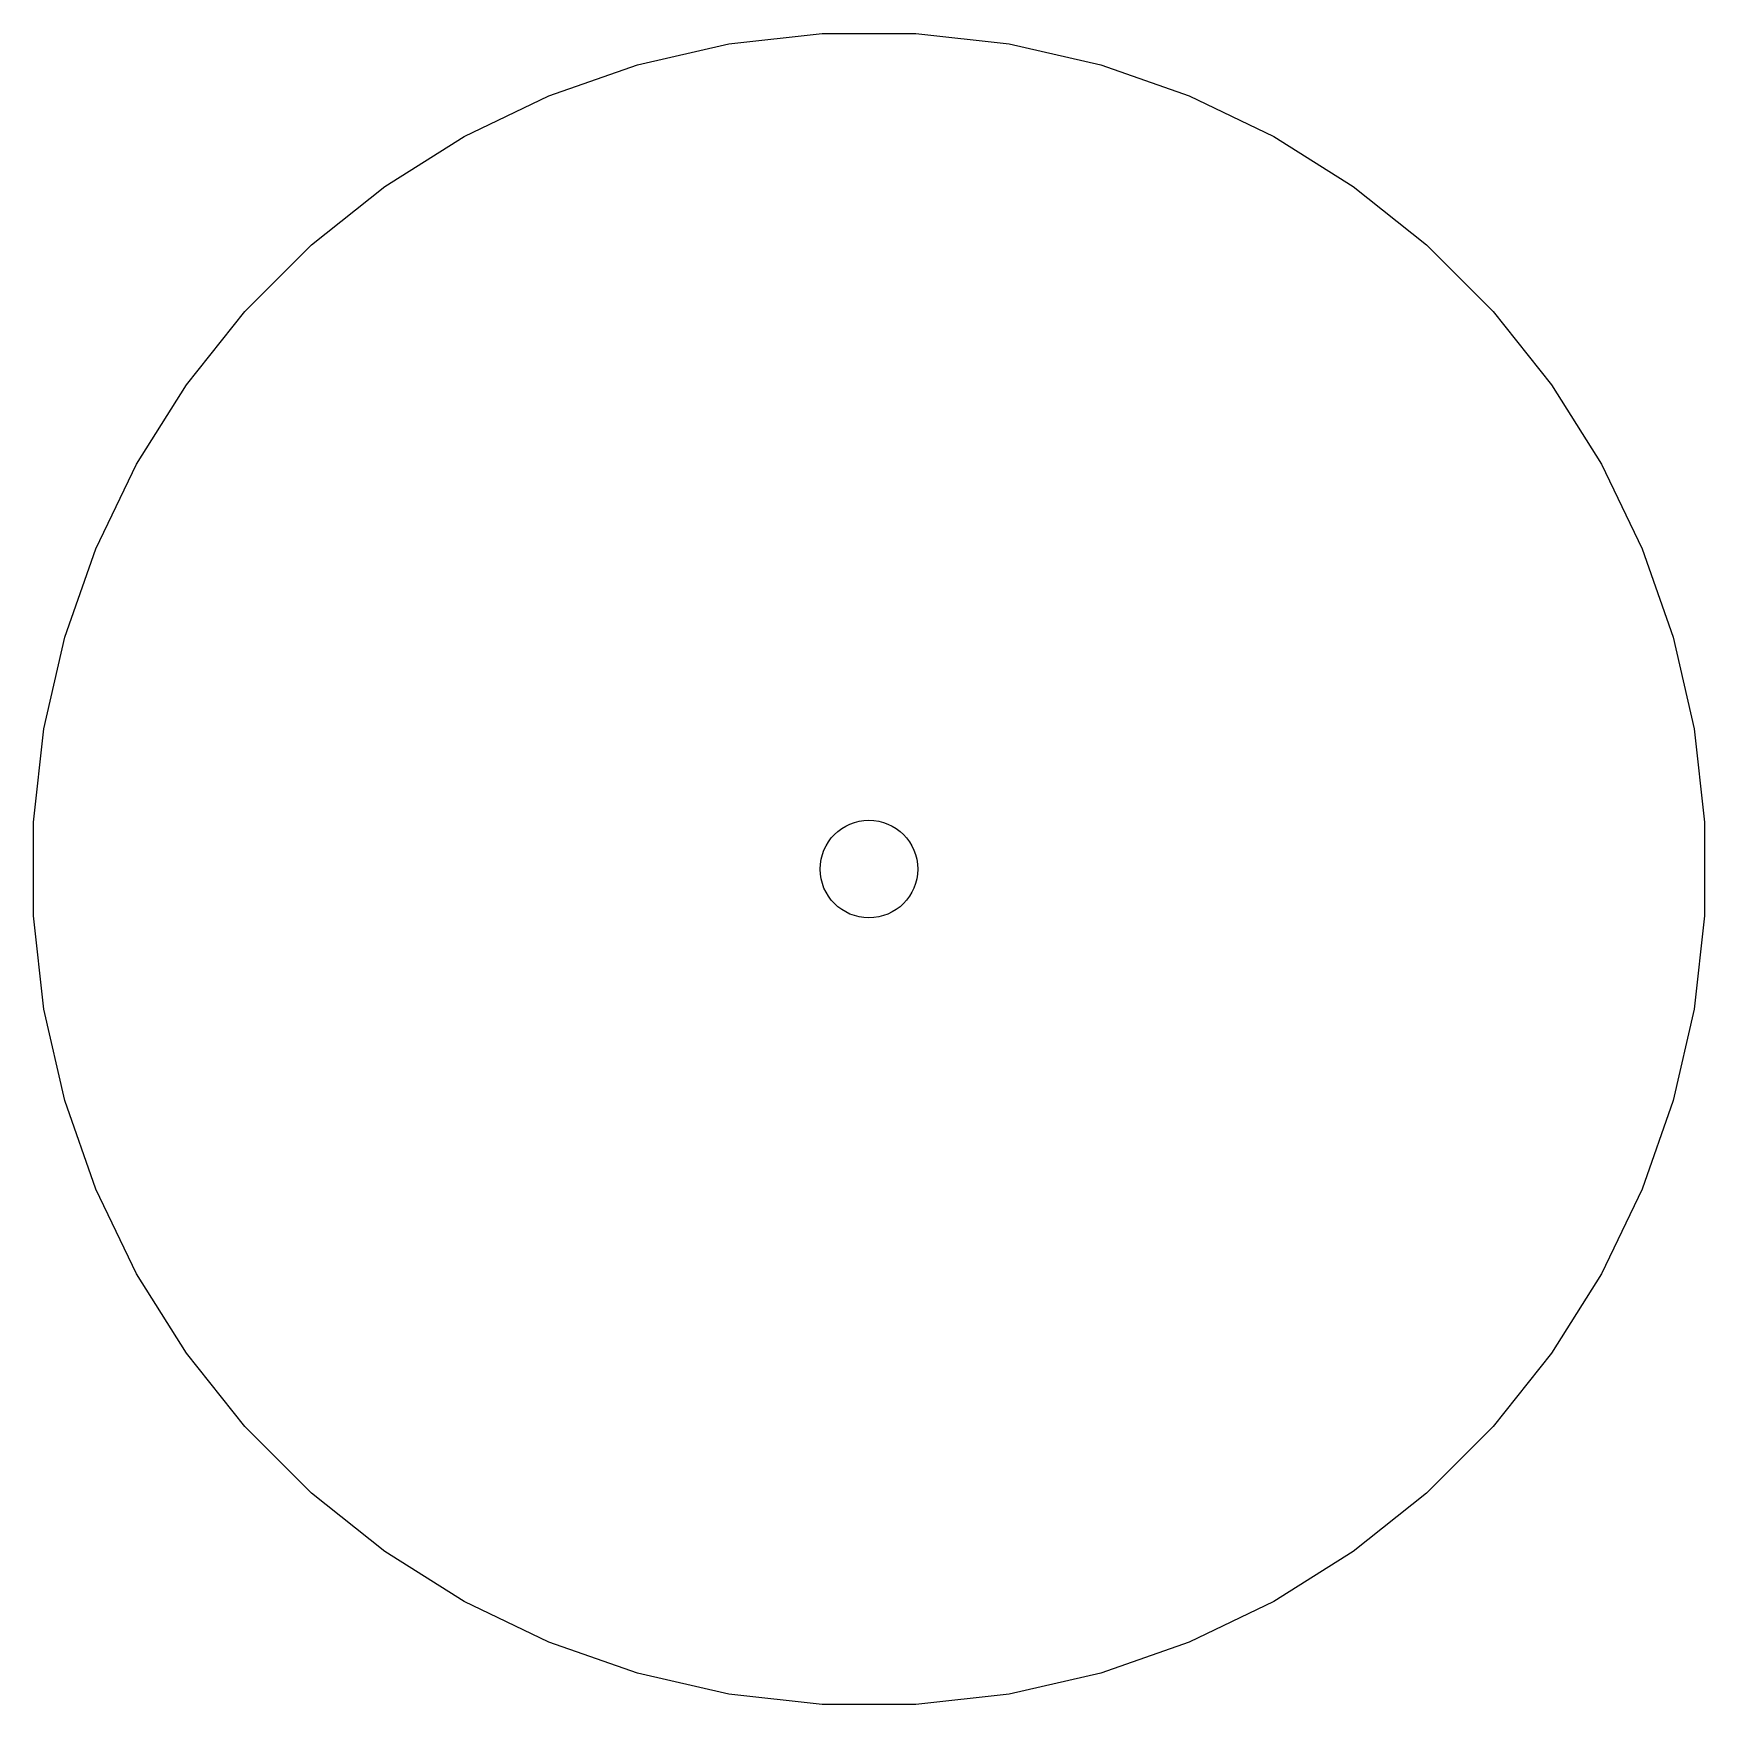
# Model space of a CAD drawing. Header units: inches. Extents: x -1.73 to 1.75, y 0.16 to 4.64.
# Drawn here: x 1.5169 to 1.7528, y 3.3525 to 3.5884 of the extents above; entities that cross this region are included whole.
import ezdxf

# ---------------------------------------------------------------- set-up
doc = ezdxf.new("R2010")
doc.units = ezdxf.units.IN
doc.header["$MEASUREMENT"] = 0
doc.layers.add('BLACK', color=250, linetype='CONTINUOUS')

msp = doc.modelspace()

# ---------------------------------------------------------------- linework, layer by layer
at = {"layer": 'BLACK', "linetype": 'CONTINUOUS'}
for p, q in [((1.61506, 3.58691), (1.62822, 3.5884)), ((1.62822, 3.5884), (1.64146, 3.5884)), ((1.64146, 3.5884), (1.65463, 3.58691)), ((1.60215, 3.58397), (1.61506, 3.58691)), ((1.65463, 3.58691), (1.66754, 3.58397)), ((1.58964, 3.57959), (1.60215, 3.58397)), ((1.66754, 3.58397), (1.68004, 3.57959)), ((1.57771, 3.57385), (1.58964, 3.57959)), ((1.68004, 3.57959), (1.69197, 3.57385)), ((1.5665, 3.5668), (1.57771, 3.57385)), ((1.69197, 3.57385), (1.70319, 3.5668)), ((1.55614, 3.55854), (1.5665, 3.5668)), ((1.70319, 3.5668), (1.71354, 3.55854)), ((1.54677, 3.54917), (1.55614, 3.55854)), ((1.71354, 3.55854), (1.72291, 3.54917)), ((1.53852, 3.53882), (1.54677, 3.54917)), ((1.72291, 3.54917), (1.73117, 3.53882)), ((1.53147, 3.5276), (1.53852, 3.53882)), ((1.73117, 3.53882), (1.73822, 3.5276)), ((1.52572, 3.51567), (1.53147, 3.5276)), ((1.73822, 3.5276), (1.74396, 3.51567)), ((1.52135, 3.50317), (1.52572, 3.51567)), ((1.74396, 3.51567), (1.74834, 3.50317)), ((1.5184, 3.49026), (1.52135, 3.50317)), ((1.74834, 3.50317), (1.75128, 3.49026)), ((1.51692, 3.47709), (1.5184, 3.49026)), ((1.75128, 3.49026), (1.75277, 3.47709)), ((1.51692, 3.46385), (1.51692, 3.47709)), ((1.75277, 3.47709), (1.75277, 3.46385)), ((1.5184, 3.45069), (1.51692, 3.46385)), ((1.75277, 3.46385), (1.75128, 3.45069)), ((1.52135, 3.43778), (1.5184, 3.45069)), ((1.75128, 3.45069), (1.74834, 3.43778)), ((1.52572, 3.42527), (1.52135, 3.43778)), ((1.74834, 3.43778), (1.74396, 3.42527)), ((1.53147, 3.41334), (1.52572, 3.42527)), ((1.74396, 3.42527), (1.73822, 3.41334)), ((1.53852, 3.40213), (1.53147, 3.41334)), ((1.73822, 3.41334), (1.73117, 3.40213)), ((1.54677, 3.39177), (1.53852, 3.40213)), ((1.73117, 3.40213), (1.72291, 3.39177)), ((1.55614, 3.3824), (1.54677, 3.39177)), ((1.72291, 3.39177), (1.71354, 3.3824)), ((1.5665, 3.37415), (1.55614, 3.3824)), ((1.71354, 3.3824), (1.70319, 3.37415)), ((1.57771, 3.3671), (1.5665, 3.37415)), ((1.70319, 3.37415), (1.69197, 3.3671)), ((1.58964, 3.36135), (1.57771, 3.3671)), ((1.69197, 3.3671), (1.68004, 3.36135)), ((1.60215, 3.35698), (1.58964, 3.36135)), ((1.68004, 3.36135), (1.66754, 3.35698)), ((1.61506, 3.35403), (1.60215, 3.35698)), ((1.66754, 3.35698), (1.65463, 3.35403)), ((1.62822, 3.35255), (1.61506, 3.35403)), ((1.65463, 3.35403), (1.64146, 3.35255)), ((1.64146, 3.35255), (1.62822, 3.35255))]:
    msp.add_line(p, q, dxfattribs=at)
at = {"layer": 'BLACK'}
msp.add_circle((1.63484, 3.47047), 0.00689, dxfattribs=at)
at = {"layer": 'WHITE'}
msp.add_circle((1.63484, 3.47047), 0.00689, dxfattribs=at)

doc.saveas('drawing.dxf')
